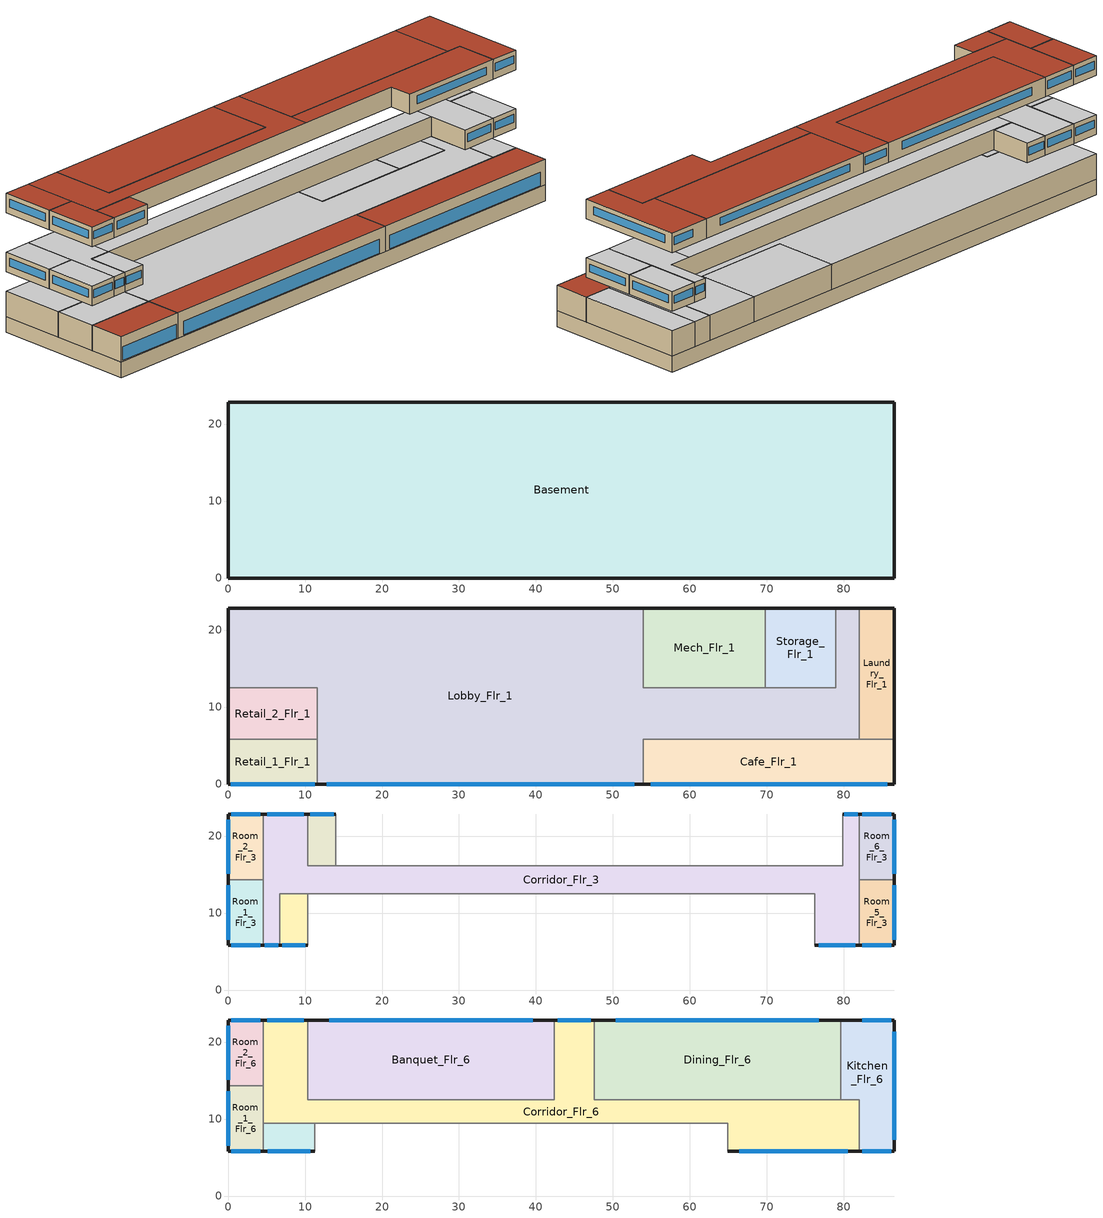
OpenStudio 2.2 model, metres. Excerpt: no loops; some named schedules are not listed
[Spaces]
Basement
 floor ground (Basement Floor construction): 86.56,22.86 86.56,0 0,0 0,22.86 z-2.44
 wall ground (Basement Wall construction): 86.56,22.86 0,22.86 0,0 86.56,0 86.56,22.86 z-2.44:0
Retail_1_Flr_1
 floor to Basement: 11.58,5.79 11.58,0 0,0 0,5.79 z0
 wall outside: 0,5.79 0,0 11.58,0 z0:3.96
 wall to Retail_2_Flr_1: 11.58,5.79 0,5.79 z0:3.96
 wall to Lobby_Flr_1: 11.58,0 11.58,5.79 z0:3.96
 window: 0.33,0 11.25,0 z0.15:2.29
 roof outside: 11.58,0 11.58,5.79 0,5.79 0,0 z3.96
Laundry_Flr_1
 floor to Basement: 86.56,22.86 86.56,5.79 81.99,5.79 81.99,22.86 z0
 wall outside: 86.56,5.79 86.56,22.86 81.99,22.86 z0:3.96
 wall to Cafe_Flr_1: 81.99,5.79 86.56,5.79 z0:3.96
 wall to Lobby_Flr_1: 81.99,22.86 81.99,5.79 z0:3.96
 ceiling adiabatic (Floor Adiabatic construction): 86.56,5.79 86.56,22.86 81.99,22.86 81.99,5.79 z3.96
Lobby_Flr_1
 floor to Basement: 53.95,22.86 53.95,0 11.58,0 11.58,12.5 0,12.5 0,22.86 z0; 81.99,22.86 81.99,5.79 53.95,5.79 53.95,12.5 78.94,12.5 78.94,22.86 z0
 wall outside: 81.99,22.86 78.94,22.86 / 53.95,22.86 0,22.86 0,12.5 / 11.58,0 53.95,0 z0:3.96
 wall to Mech_Flr_1: 69.8,12.5 53.95,12.5 53.95,22.86 z0:3.96
 wall to Retail_2_Flr_1: 0,12.5 11.58,12.5 11.58,5.79 z0:3.96
 wall to Cafe_Flr_1: 53.95,0 53.95,5.79 81.99,5.79 z0:3.96
 wall to Storage_Flr_1: 78.94,22.86 78.94,12.5 69.8,12.5 z0:3.96
 window: 12.79,0 52.74,0 z0.15:2.29
 ceiling adiabatic (Floor Adiabatic construction): 81.99,5.79 81.99,22.86 78.94,22.86 78.94,12.5 53.95,12.5 53.95,22.86 0,22.86 0,12.5 11.58,12.5 11.58,5.79 z3.96
 roof outside: 53.95,0 53.95,5.79 11.58,5.79 11.58,0 z3.96
Cafe_Flr_1
 floor to Basement: 86.56,5.79 86.56,0 53.95,0 53.95,5.79 z0
 wall outside: 53.95,0 86.56,0 86.56,5.79 z0:3.96
 window: 54.88,0 85.63,0 z0.15:2.29
 roof outside: 86.56,0 86.56,5.79 53.95,5.79 53.95,0 z3.96
Mech_Flr_1
 floor to Basement: 69.8,22.86 69.8,12.5 53.95,12.5 53.95,22.86 z0
 wall outside: 69.8,22.86 53.95,22.86 z0:3.96
 wall to Storage_Flr_1: 69.8,12.5 69.8,22.86 z0:3.96
 ceiling adiabatic (Floor Adiabatic construction): 69.8,12.5 69.8,22.86 53.95,22.86 53.95,12.5 z3.96
Storage_Flr_1
 floor to Basement: 78.94,22.86 78.94,12.5 69.8,12.5 69.8,22.86 z0
 wall outside: 78.94,22.86 69.8,22.86 z0:3.96
 ceiling adiabatic (Floor Adiabatic construction): 78.94,12.5 78.94,22.86 69.8,22.86 69.8,12.5 z3.96
Retail_2_Flr_1
 floor to Basement: 11.58,12.5 11.58,5.79 0,5.79 0,12.5 z0
 wall outside: 0,12.5 0,5.79 z0:3.96
 ceiling adiabatic (Floor Adiabatic construction): 11.58,5.79 11.58,12.5 0,12.5 0,5.79 z3.96
Corridor_Flr_3
 floor adiabatic (Floor Adiabatic construction): 81.99,22.86 81.99,5.79 76.2,5.79 76.2,16.15 79.86,16.15 79.86,22.86 z7.01; 76.2,16.15 76.2,12.5 10.36,12.5 10.36,16.15 z7.01; 10.36,22.86 10.36,12.5 6.71,12.5 6.71,5.79 4.57,5.79 4.57,22.86 z7.01
 wall outside: 10.36,22.86 4.57,22.86 / 76.2,5.79 81.99,5.79 / 81.99,22.86 79.86,22.86 / 4.57,5.79 6.71,5.79 z7.01:10.06
 wall to Room_1_Flr_3: 4.57,14.33 4.57,5.79 z7.01:10.06
 wall adiabatic (Wall Adiabatic construction): 6.71,5.79 6.71,12.5 76.2,12.5 76.2,5.79 / 79.86,22.86 79.86,16.15 10.36,16.15 10.36,22.86 z7.01:10.06
 wall to Room_6_Flr_3: 81.99,14.33 81.99,22.86 z7.01:10.06
 wall to Room_5_Flr_3: 81.99,5.79 81.99,14.33 z7.01:10.06
 wall to Room_2_Flr_3: 4.57,22.86 4.57,14.33 z7.01:10.06
 window: 81.81,22.86 80.04,22.86 / 76.71,5.79 81.48,5.79 / 9.86,22.86 5.08,22.86 / 4.76,5.79 6.52,5.79 z8.11:9.33
 ceiling adiabatic (Floor Adiabatic construction): 76.2,12.5 76.2,16.15 10.36,16.15 10.36,12.5 z10.06; 81.99,5.79 81.99,22.86 79.86,22.86 79.86,16.15 76.2,16.15 76.2,5.79 z10.06; 6.71,5.79 6.71,12.5 10.36,12.5 10.36,22.86 4.57,22.86 4.57,5.79 z10.06
Room_3_Mult19_Flr_3
 floor adiabatic (Floor Adiabatic construction): 10.36,12.5 10.36,5.79 6.71,5.79 6.71,12.5 z7.01
 wall outside: 6.71,5.79 10.36,5.79 z7.01:10.06
 wall adiabatic (Wall Adiabatic construction): 10.36,5.79 10.36,12.5 6.71,12.5 6.71,5.79 z7.01:10.06
 window: 7.03,5.79 10.04,5.79 z8.11:9.33
 ceiling adiabatic (Floor Adiabatic construction): 10.36,5.79 10.36,12.5 6.71,12.5 6.71,5.79 z10.06
Room_1_Flr_3
 floor adiabatic (Floor Adiabatic construction): 4.57,14.33 4.57,5.79 0,5.79 0,14.33 z7.01
 wall outside: 0,14.33 0,5.79 4.57,5.79 z7.01:10.06
 wall to Room_2_Flr_3: 4.57,14.33 0,14.33 z7.01:10.06
 window: 0.4,5.79 4.17,5.79 / 0,13.58 0,6.54 z8.11:9.33
 ceiling adiabatic (Floor Adiabatic construction): 4.57,5.79 4.57,14.33 0,14.33 0,5.79 z10.06
Room_4_Mult19_Flr_3
 floor adiabatic (Floor Adiabatic construction): 14.02,22.86 14.02,16.15 10.36,16.15 10.36,22.86 z7.01
 wall outside: 14.02,22.86 10.36,22.86 z7.01:10.06
 wall adiabatic (Wall Adiabatic construction): 10.36,22.86 10.36,16.15 14.02,16.15 14.02,22.86 z7.01:10.06
 window: 13.7,22.86 10.68,22.86 z8.11:9.33
 ceiling adiabatic (Floor Adiabatic construction): 14.02,16.15 14.02,22.86 10.36,22.86 10.36,16.15 z10.06
Room_5_Flr_3
 floor adiabatic (Floor Adiabatic construction): 86.56,14.33 86.56,5.79 81.99,5.79 81.99,14.33 z7.01
 wall outside: 81.99,5.79 86.56,5.79 86.56,14.33 z7.01:10.06
 wall to Room_6_Flr_3: 86.56,14.33 81.99,14.33 z7.01:10.06
 window: 82.39,5.79 86.16,5.79 / 86.56,6.54 86.56,13.58 z8.11:9.33
 ceiling adiabatic (Floor Adiabatic construction): 86.56,5.79 86.56,14.33 81.99,14.33 81.99,5.79 z10.06
Room_6_Flr_3
 floor adiabatic (Floor Adiabatic construction): 86.56,22.86 86.56,14.33 81.99,14.33 81.99,22.86 z7.01
 wall outside: 86.56,14.33 86.56,22.86 81.99,22.86 z7.01:10.06
 window: 86.56,15.07 86.56,22.11 / 86.16,22.86 82.39,22.86 z8.11:9.33
 ceiling adiabatic (Floor Adiabatic construction): 86.56,14.33 86.56,22.86 81.99,22.86 81.99,14.33 z10.06
Room_2_Flr_3
 floor adiabatic (Floor Adiabatic construction): 4.57,22.86 4.57,14.33 0,14.33 0,22.86 z7.01
 wall outside: 4.57,22.86 0,22.86 0,14.33 z7.01:10.06
 window: 4.17,22.86 0.4,22.86 / 0,22.11 0,15.07 z8.11:9.33
 ceiling adiabatic (Floor Adiabatic construction): 4.57,14.33 4.57,22.86 0,22.86 0,14.33 z10.06
Dining_Flr_6
 floor adiabatic (Floor Adiabatic construction): 79.55,22.86 79.55,12.5 47.55,12.5 47.55,22.86 z16.15
 wall outside: 79.55,22.86 47.55,22.86 z16.15:19.2
 wall to Kitchen_Flr_6: 79.55,12.5 79.55,22.86 z16.15:19.2
 wall to Corridor_Flr_6: 47.55,22.86 47.55,12.5 z16.15:19.2
 wall adiabatic (Wall Adiabatic construction): 47.55,12.5 79.55,12.5 z16.15:19.2
 window: 76.75,22.86 50.35,22.86 z17.26:18.48
 roof outside: 79.55,12.5 79.55,22.86 47.55,22.86 47.55,12.5 z19.2
Kitchen_Flr_6
 floor adiabatic (Floor Adiabatic construction): 86.56,22.86 86.56,5.79 81.99,5.79 81.99,12.5 79.55,12.5 79.55,22.86 z16.15
 wall outside: 81.99,5.79 86.56,5.79 86.56,22.86 79.55,22.86 z16.15:19.2
 wall to Corridor_Flr_6: 81.99,12.5 81.99,5.79 z16.15:19.2
 wall adiabatic (Wall Adiabatic construction): 79.55,12.5 81.99,12.5 z16.15:19.2
 window: 86.16,22.86 82.39,22.86 / 82.39,5.79 86.16,5.79 / 86.56,7.29 86.56,21.37 z17.26:18.48
 roof outside: 86.56,5.79 86.56,22.86 79.55,22.86 79.55,12.5 81.99,12.5 81.99,5.79 z19.2
Room_2_Flr_6
 floor adiabatic (Floor Adiabatic construction): 4.57,22.86 4.57,14.33 0,14.33 0,22.86 z16.15
 wall outside: 4.57,22.86 0,22.86 0,14.33 z16.15:19.2
 wall to Room_1_Flr_6: 0,14.33 4.57,14.33 z16.15:19.2
 wall adiabatic (Wall Adiabatic construction): 4.57,14.33 4.57,22.86 z16.15:19.2
 window: 0,22.11 0,15.07 / 4.17,22.86 0.4,22.86 z17.26:18.48
 roof outside: 4.57,14.33 4.57,22.86 0,22.86 0,14.33 z19.2
Banquet_Flr_6
 floor adiabatic (Floor Adiabatic construction): 42.37,22.86 42.37,12.5 10.36,12.5 10.36,22.86 z16.15
 wall outside: 42.37,22.86 10.36,22.86 z16.15:19.2
 wall to Corridor_Flr_6: 10.36,22.86 10.36,12.5 42.37,12.5 42.37,22.86 z16.15:19.2
 window: 39.57,22.86 13.16,22.86 z17.26:18.48
 roof outside: 42.37,12.5 42.37,22.86 10.36,22.86 10.36,12.5 z19.2
Corridor_Flr_6
 floor adiabatic (Floor Adiabatic construction): 47.55,22.86 47.55,12.5 81.99,12.5 81.99,5.79 64.92,5.79 64.92,9.45 4.57,9.45 4.57,22.86 10.36,22.86 10.36,12.5 42.37,12.5 42.37,22.86 z16.15
 wall outside: 64.92,5.79 81.99,5.79 / 10.36,22.86 4.57,22.86 / 47.55,22.86 42.37,22.86 z16.15:19.2
 wall adiabatic (Wall Adiabatic construction): 4.57,22.86 4.57,9.45 64.92,9.45 64.92,5.79 / 81.99,12.5 47.55,12.5 z16.15:19.2
 window: 9.86,22.86 5.08,22.86 / 66.42,5.79 80.5,5.79 / 47.09,22.86 42.82,22.86 z17.26:18.48
 roof outside: 81.99,5.79 81.99,12.5 47.55,12.5 47.55,9.45 64.92,9.45 64.92,5.79 z19.2; 47.55,9.45 47.55,22.86 42.37,22.86 42.37,12.5 10.36,12.5 10.36,22.86 4.57,22.86 4.57,9.45 z19.2
Room_3_Mult9_Flr_6
 floor adiabatic (Floor Adiabatic construction): 11.28,9.45 11.28,5.79 4.57,5.79 4.57,9.45 z16.15
 wall outside: 4.57,5.79 11.28,5.79 z16.15:19.2
 wall adiabatic (Wall Adiabatic construction): 11.28,5.79 11.28,9.45 4.57,9.45 4.57,5.79 z16.15:19.2
 window: 5.16,5.79 10.69,5.79 z17.26:18.48
 roof outside: 11.28,5.79 11.28,9.45 4.57,9.45 4.57,5.79 z19.2
Room_1_Flr_6
 floor adiabatic (Floor Adiabatic construction): 4.57,14.33 4.57,5.79 0,5.79 0,14.33 z16.15
 wall outside: 0,14.33 0,5.79 4.57,5.79 z16.15:19.2
 wall adiabatic (Wall Adiabatic construction): 4.57,5.79 4.57,14.33 z16.15:19.2
 window: 0,13.58 0,6.54 / 0.4,5.79 4.17,5.79 z17.26:18.48
 roof outside: 4.57,5.79 4.57,14.33 0,14.33 0,5.79 z19.2
[Site]
Chicago Ohare Intl Ap_IL_USA: Latitude {deg}=41.98; Longitude {deg}=-87.92; Time Zone {hr}=-6; Elevation {m}=201; Terrain=City
[Building]
90.1-2004-LargeHotel-ASHRAE 169-2006-5A created: 2017-06-02 08:39:25 -0600: North Axis {deg}=0; Default Construction Set=90.1-2004 - LrgHotel - ASHRAE 169-2006-5A; Standards Building Type=LargeHotel
[Site:GroundTemperature:BuildingSurface]
20.54, 20.52, 20.55, 20.63, 20.72, 23.01, 23.37, 23.43, 23.44, 21.14, 20.8, 20.64
[Site:WaterMainsTemperature]
Calculation Method=Correlation; Annual Average Outdoor Air Temperature {C}=9.925; Maximum Difference In Monthly Average Outdoor Air Temperatures {deltaC}=28.7
[SizingPeriod:DesignDay] Barometric Pressure {Pa}=98934; Sky Clearness=0; Rain Indicator=0; Snow Indicator=0; Day of Month=21; Daylight Saving Time Indicator=0; Humidity Indicating Type=Wetbulb; Dry-Bulb Temperature Range Modifier Type=DefaultMultipliers
Name | Maximum Dry-Bulb Temperature {C} | Daily Dry-Bulb Temperature Range {deltaC} | Humidity Indicating Conditions at Maximum Dry-Bulb | Wind Speed {m/s} | Wind Direction {deg} | Month | Day Type | Solar Model Indicator | ASHRAE Taub | ASHRAE Taud
Chicago Ohare Intl Ap Ann Clg .4% Condns DB=>MWB | 33.3 | 10.5 | 23.7 | 5.2 | 230 | 7 | SummerDesignDay | ASHRAETau | 0.455 | 2.05
Chicago Ohare Intl Ap Ann Htg 99.6% Condns DB | -20 | 0 | -20 | 4.9 | 270 | 1 | WinterDesignDay | ASHRAEClearSky
[ClimateZones]
Climate Zone Value 1=5A; Climate Zone Institution Name 2=CEC; Climate Zone Document Name 2=California Climate Zone Descriptions; Climate Zone Document Year 2=1995
[Material:NoMass] Thermal Absorptance=0.9; Solar Absorptance=0.7
Name | Roughness | Thermal Resistance {m2-K/W} | Visible Absorptance
CP02 CARPET PAD | VeryRough | 0.21648 | 0.8
Nonres_Floor_Insulation | MediumSmooth | 2.88292 | 0.7
Typical Insulation R-8.93 | Smooth | 1.57183 | 0.7
Typical Carpet Pad | Smooth | 0.21648 | 0.8
Typical Insulation R-5.74 | Smooth | 1.01115 | 0.7
Typical Insulation R-14.76; Typical Insulation R-14.76 1 | Smooth | 2.59864 | 0.7
Typical Insulation R-0.58; Typical Insulation R-0.58 1 | Smooth | 0.101875 | 0.7
Typical Insulation R-10.94 | Smooth | 1.92744 | 0.7
Typical Insulation R-8.72 | Smooth | 1.53614 | 0.7
[Material]
Name | Roughness | Thickness {m} | Conductivity {W/m-K} | Density {kg/m3} | Specific Heat {J/kg-K} | Thermal Absorptance | Solar Absorptance | Visible Absorptance
100mm Normalweight concrete floor | MediumSmooth | 0.1016 | 2.31 | 2322 | 832
G01 13mm gypsum board | Smooth | 0.0127 | 0.16 | 800 | 1090 | 0.9 | 0.7 | 0.5
M10 200mm concrete block basement wall | MediumRough | 0.2032 | 1.326 | 1842 | 912
4 in. Normalweight Concrete Floor | MediumRough | 0.1016 | 2.31 | 2322 | 832 | 0.9 | 0.7 | 0.7
1IN Stucco | Smooth | 0.0253 | 0.6918 | 1858 | 837 | 0.9 | 0.7 | 0.92
8IN CONCRETE HW RefBldg | Rough | 0.2032 | 1.311 | 2240 | 836.8 | 0.9 | 0.7 | 0.7
1/2IN Gypsum | Smooth | 0.0127 | 0.16 | 784.9 | 830 | 0.9 | 0.4 | 0.4
Roof Membrane | VeryRough | 0.0095 | 0.16 | 1121.29 | 1460 | 0.9 | 0.77 | 0.7
Metal Roof Surface; F08 Metal surface | Smooth | 0.0008 | 45.28 | 7824 | 500 | 0.9 | 0.7 | 0.7
6 in. Normalweight Concrete Floor | MediumRough | 0.1524 | 2.31 | 2322 | 832 | 0.9 | 0.7 | 0.7
8 in. Concrete Block Basement Wall | MediumRough | 0.2032 | 1.326 | 1842 | 912 | 0.9 | 0.7 | 0.7
G05 25mm wood | MediumSmooth | 0.0254 | 0.15 | 608 | 1630 | 0.9 | 0.5 | 0.5
Std Wood 6inch | MediumSmooth | 0.15 | 0.12 | 540 | 1210 | 0.9 | 0.7 | 0.7
[Construction]
Floor Adiabatic construction; LargeHotel Interior Ceiling: CP02 CARPET PAD, 100mm Normalweight concrete floor, Nonres_Floor_Insulation
Wall Adiabatic construction; LargeHotel Interior Wall: G01 13mm gypsum board, G01 13mm gypsum board
Basement Wall construction: M10 200mm concrete block basement wall
Basement Floor construction: M10 200mm concrete block basement wall, CP02 CARPET PAD
Typical Insulated Exterior Mass Floor R-11.49: Typical Insulation R-8.93, 4 in. Normalweight Concrete Floor, Typical Carpet Pad
Typical Insulated Exterior Mass Wall R-8.13: 1IN Stucco, 8IN CONCRETE HW RefBldg, Typical Insulation R-5.74, 1/2IN Gypsum
Typical IEAD Roof R-15.87: Roof Membrane, Typical Insulation R-14.76, Metal Roof Surface
LargeHotel Interior Floor: Nonres_Floor_Insulation, 100mm Normalweight concrete floor, CP02 CARPET PAD
Typical Insulated Carpeted 6in Slab Floor: 6 in. Normalweight Concrete Floor, Typical Carpet Pad
Typical Insulated Basement Mass Wall: 8 in. Concrete Block Basement Wall
U 0.57 SHGC 0.49 Dbl Blue 6mm/6mm Air: BLUE 6MM, AIR 6MM, CLEAR 6MM
Typical Insulated Metal Door R-1.43: F08 Metal surface, Typical Insulation R-0.58
Typical Overhead Door: Typical Insulation R-10.94
U 1.17 SHGC 0.49 Simple Glazing Skylight: U 1.17 SHGC 0.49 Simple Glazing
Typical Interior Window: Clear 3mm
Typical Interior Door; Typical Interior Partition: G05 25mm wood
Typical Insulated Exterior Mass Floor R-13.51: Typical Insulation R-10.94, 4 in. Normalweight Concrete Floor, Typical Carpet Pad
Typical Insulated Exterior Mass Wall R-11.11: 1IN Stucco, 8IN CONCRETE HW RefBldg, Typical Insulation R-8.72, 1/2IN Gypsum
Typical IEAD Roof R-15.87 1: Roof Membrane, Typical Insulation R-14.76 1, Metal Roof Surface
Typical Insulated Metal Door R-1.43 1: F08 Metal surface, Typical Insulation R-0.58 1
InteriorFurnishings: Std Wood 6inch
[DefaultConstructionSet] Interior Partition Construction=Typical Interior Partition
Name | Default Exterior Surface Constructions | Default Interior Surface Constructions | Default Ground Contact Surface Constructions | Default Exterior SubSurface Constructions | Default Interior SubSurface Constructions
90.1-2004 - LrgHotel - ASHRAE 169-2006-5A | Default Surface Constructions 1 | Default Surface Constructions 2 | Default Surface Constructions 3 | Default Sub Surface Constructions 1 | Default Sub Surface Constructions 2
90.1-2004 - LrgHotel - GuestRoom - ASHRAE 169-2006-5A | Default Surface Constructions 4 | Default Surface Constructions 5 | Default Surface Constructions 6 | Default Sub Surface Constructions 3 | Default Sub Surface Constructions 4
[DefaultSurfaceConstructions]
Name | Floor Construction | Wall Construction | Roof Ceiling Construction
Default Surface Constructions 1 | Typical Insulated Exterior Mass Floor R-11.49 | Typical Insulated Exterior Mass Wall R-8.13 | Typical IEAD Roof R-15.87
Default Surface Constructions 2; Default Surface Constructions 5 | LargeHotel Interior Floor | LargeHotel Interior Wall | LargeHotel Interior Ceiling
Default Surface Constructions 3; Default Surface Constructions 6 | Typical Insulated Carpeted 6in Slab Floor | Typical Insulated Basement Mass Wall
Default Surface Constructions 4 | Typical Insulated Exterior Mass Floor R-13.51 | Typical Insulated Exterior Mass Wall R-11.11 | Typical IEAD Roof R-15.87 1
[DefaultSubSurfaceConstructions]
Name | Fixed Window Construction | Operable Window Construction | Door Construction | Overhead Door Construction | Skylight Construction | Tubular Daylight Dome Construction | Tubular Daylight Diffuser Construction
Default Sub Surface Constructions 1 | U 0.57 SHGC 0.49 Dbl Blue 6mm/6mm Air | U 0.57 SHGC 0.49 Dbl Blue 6mm/6mm Air | Typical Insulated Metal Door R-1.43 | Typical Overhead Door | U 1.17 SHGC 0.49 Simple Glazing Skylight | Typical Interior Window | Typical Interior Window
Default Sub Surface Constructions 2; Default Sub Surface Constructions 4 | Typical Interior Window | Typical Interior Window | Typical Interior Door
Default Sub Surface Constructions 3 | U 0.57 SHGC 0.49 Dbl Blue 6mm/6mm Air | U 0.57 SHGC 0.49 Dbl Blue 6mm/6mm Air | Typical Insulated Metal Door R-1.43 1 | Typical Overhead Door | U 1.17 SHGC 0.49 Simple Glazing Skylight | Typical Interior Window | Typical Interior Window
[WindowMaterial:Glazing] Optical Data Type=SpectralAverage; Infrared Transmittance at Normal Incidence=0; Front Side Infrared Hemispherical Emissivity=0.84; Back Side Infrared Hemispherical Emissivity=0.84; Conductivity {W/m-K}=0.9; Dirt Correction Factor for Solar and Visible Transmittance=1; Solar Diffusing=No
Name | Thickness {m} | Solar Transmittance at Normal Incidence | Front Side Solar Reflectance at Normal Incidence | Back Side Solar Reflectance at Normal Incidence | Visible Transmittance at Normal Incidence | Front Side Visible Reflectance at Normal Incidence | Back Side Visible Reflectance at Normal Incidence
BLUE 6MM | 0.006 | 0.48 | 0.05 | 0.05 | 0.57 | 0.06 | 0.06
CLEAR 6MM | 0.006 | 0.775 | 0.071 | 0.071 | 0.881 | 0.08 | 0.08
Clear 3mm | 0.003 | 0.837 | 0.075 | 0.075 | 0.898 | 0.081 | 0.081
[WindowMaterial:Gas]
AIR 6MM: Gas Type=Air; Thickness {m}=0.0063
[WindowMaterial:SimpleGlazingSystem]
U 1.17 SHGC 0.49 Simple Glazing: U-Factor {W/m2-K}=6.64357; Solar Heat Gain Coefficient=0.49; Visible Transmittance=0.38
[Space] Part of Total Floor Area=Yes
Name | Space Type | Building Story | Thermal Zone
Room_2_Flr_3 | LargeHotel GuestRoom | Building Story 3 | Room_2_Flr_3 ZN
Corridor_Flr_3 | LargeHotel Corridor2 | Building Story 3 | Corridor_Flr_3 ZN
Dining_Flr_6 | LargeHotel Banquet | Building Story 4 | Dining_Flr_6 ZN
Kitchen_Flr_6 | LargeHotel Kitchen | Building Story 4 | Kitchen_Flr_6 ZN
Retail_1_Flr_1 | LargeHotel Retail | Building Story 2 | Retail_1_Flr_1 ZN
Room_3_Mult19_Flr_3 | LargeHotel GuestRoom2 | Building Story 3 | Room_3_Mult19_Flr_3 ZN
Room_6_Flr_3 | LargeHotel GuestRoom | Building Story 3 | Room_6_Flr_3 ZN
Room_5_Flr_3 | LargeHotel GuestRoom | Building Story 3 | Room_5_Flr_3 ZN
Laundry_Flr_1 | LargeHotel Laundry | Building Story 2 | Laundry_Flr_1 ZN
Room_1_Flr_3 | LargeHotel GuestRoom | Building Story 3 | Room_1_Flr_3 ZN
Retail_2_Flr_1 | LargeHotel Retail2 | Building Story 2 | Retail_2_Flr_1 ZN
Lobby_Flr_1 | LargeHotel Lobby | Building Story 2 | Lobby_Flr_1 ZN
Banquet_Flr_6 | LargeHotel Banquet | Building Story 4 | Banquet_Flr_6 ZN
Basement | LargeHotel Basement | Building Story 1 | Basement ZN
Room_2_Flr_6 | LargeHotel GuestRoom3 | Building Story 4 | Room_2_Flr_6 ZN
Corridor_Flr_6 | LargeHotel Corridor | Building Story 4 | Corridor_Flr_6 ZN
Room_4_Mult19_Flr_3 | LargeHotel GuestRoom2 | Building Story 3 | Room_4_Mult19_Flr_3 ZN
Cafe_Flr_1 | LargeHotel Cafe | Building Story 2 | Cafe_Flr_1 ZN
Room_1_Flr_6 | LargeHotel GuestRoom3 | Building Story 4 | Room_1_Flr_6 ZN
Mech_Flr_1 | LargeHotel Mechanical | Building Story 2 | Mech_Flr_1 ZN
Storage_Flr_1 | LargeHotel Storage | Building Story 2 | Storage_Flr_1 ZN
Room_3_Mult9_Flr_6 | LargeHotel GuestRoom4 | Building Story 4 | Room_3_Mult9_Flr_6 ZN
[SpaceType] Standards Building Type=LargeHotel
Name | Default Schedule Set | Design Specification Outdoor Air Object | Standards Space Type | Default Construction Set
LargeHotel Banquet | LargeHotel Banquet Schedule Set | LargeHotel Banquet Ventilation | Banquet
LargeHotel Basement | LargeHotel Basement Schedule Set | LargeHotel Basement Ventilation | Basement
LargeHotel Cafe | LargeHotel Cafe Schedule Set | LargeHotel Cafe Ventilation | Cafe
LargeHotel Corridor | LargeHotel Corridor Schedule Set | LargeHotel Corridor Ventilation | Corridor
LargeHotel Corridor2 | LargeHotel Corridor2 Schedule Set | LargeHotel Corridor2 Ventilation | Corridor2
LargeHotel GuestRoom | LargeHotel GuestRoom Schedule Set | LargeHotel GuestRoom Ventilation | GuestRoom | 90.1-2004 - LrgHotel - GuestRoom - ASHRAE 169-2006-5A
LargeHotel GuestRoom2 | LargeHotel GuestRoom2 Schedule Set | LargeHotel GuestRoom2 Ventilation | GuestRoom2
LargeHotel GuestRoom3 | LargeHotel GuestRoom3 Schedule Set | LargeHotel GuestRoom3 Ventilation | GuestRoom3
LargeHotel GuestRoom4 | LargeHotel GuestRoom4 Schedule Set | LargeHotel GuestRoom4 Ventilation | GuestRoom4
LargeHotel Kitchen | LargeHotel Kitchen Schedule Set | LargeHotel Kitchen Ventilation | Kitchen
LargeHotel Laundry | LargeHotel Laundry Schedule Set | LargeHotel Laundry Ventilation | Laundry
LargeHotel Lobby | LargeHotel Lobby Schedule Set | LargeHotel Lobby Ventilation | Lobby
LargeHotel Mechanical | LargeHotel Mechanical Schedule Set | LargeHotel Mechanical Ventilation | Mechanical
LargeHotel Retail | LargeHotel Retail Schedule Set | LargeHotel Retail Ventilation | Retail
LargeHotel Retail2 | LargeHotel Retail2 Schedule Set | LargeHotel Retail2 Ventilation | Retail2
LargeHotel Storage | LargeHotel Storage Schedule Set | LargeHotel Storage Ventilation | Storage
[People:Definition] Number of People Calculation Method=People/Area; Fraction Radiant=0.3
Name | People per Space Floor Area {person/m2}
LargeHotel Banquet People Definition; LargeHotel Cafe People Definition | 0.721182
LargeHotel Basement People Definition; LargeHotel Kitchen People Definition | 0.0538196
LargeHotel Corridor People Definition | 0.0107639
LargeHotel GuestRoom People Definition; LargeHotel GuestRoom3 People Definition | 0.0384272
LargeHotel GuestRoom2 People Definition; LargeHotel GuestRoom4 People Definition | 0.061139
LargeHotel Laundry People Definition | 0.0430556
LargeHotel Lobby People Definition | 0.322917
LargeHotel Retail People Definition; LargeHotel Retail2 People Definition | 0.161459
LargeHotel Storage People Definition | 0.0215278
[People] Work Efficiency Schedule=Work Efficiency Schedule; Clothing Insulation Schedule=Clothing Schedule; Air Velocity Schedule=Air Velocity Schedule
Name | People Definition | Space or SpaceType
LargeHotel Banquet People | LargeHotel Banquet People Definition | LargeHotel Banquet
LargeHotel Basement People | LargeHotel Basement People Definition | LargeHotel Basement
LargeHotel Cafe People | LargeHotel Cafe People Definition | LargeHotel Cafe
LargeHotel Corridor People | LargeHotel Corridor People Definition | LargeHotel Corridor
LargeHotel GuestRoom People | LargeHotel GuestRoom People Definition | LargeHotel GuestRoom
LargeHotel GuestRoom2 People | LargeHotel GuestRoom2 People Definition | LargeHotel GuestRoom2
LargeHotel GuestRoom3 People | LargeHotel GuestRoom3 People Definition | LargeHotel GuestRoom3
LargeHotel GuestRoom4 People | LargeHotel GuestRoom4 People Definition | LargeHotel GuestRoom4
LargeHotel Kitchen People | LargeHotel Kitchen People Definition | LargeHotel Kitchen
LargeHotel Laundry People | LargeHotel Laundry People Definition | LargeHotel Laundry
LargeHotel Lobby People | LargeHotel Lobby People Definition | LargeHotel Lobby
LargeHotel Retail People | LargeHotel Retail People Definition | LargeHotel Retail
LargeHotel Retail2 People | LargeHotel Retail2 People Definition | LargeHotel Retail2
LargeHotel Storage People | LargeHotel Storage People Definition | LargeHotel Storage
[Lights:Definition] Design Level Calculation Method=Watts/Area; Fraction Radiant=0.7; Fraction Visible=0.2
Name | Watts per Space Floor Area {W/m2}
LargeHotel Banquet Lights Definition; LargeHotel Cafe Lights Definition | 13.9931
LargeHotel Basement Lights Definition | 9.68752
LargeHotel Corridor Lights Definition | 5.38196
LargeHotel Corridor2 Lights Definition | 7.10418
LargeHotel GuestRoom Lights Definition; LargeHotel Lobby Lights Definition | 11.8403
LargeHotel GuestRoom2 Lights Definition; LargeHotel GuestRoom3 Lights Definition; LargeHotel GuestRoom4 Lights Definition | 11.9479
LargeHotel Kitchen Lights Definition | 12.9167
LargeHotel Laundry Lights Definition | 6.45835
LargeHotel Mechanical Lights Definition | 16.1459
LargeHotel Retail Lights Definition | 18.2986
LargeHotel Retail2 Lights Definition | 15.0695
LargeHotel Storage Lights Definition | 8.61113
[Lights]
Name | Lights Definition | Space or SpaceType
LargeHotel Banquet Lights | LargeHotel Banquet Lights Definition | LargeHotel Banquet
LargeHotel Basement Lights | LargeHotel Basement Lights Definition | LargeHotel Basement
LargeHotel Cafe Lights | LargeHotel Cafe Lights Definition | LargeHotel Cafe
LargeHotel Corridor Lights | LargeHotel Corridor Lights Definition | LargeHotel Corridor
LargeHotel Corridor2 Lights | LargeHotel Corridor2 Lights Definition | LargeHotel Corridor2
LargeHotel GuestRoom Lights | LargeHotel GuestRoom Lights Definition | LargeHotel GuestRoom
LargeHotel GuestRoom2 Lights | LargeHotel GuestRoom2 Lights Definition | LargeHotel GuestRoom2
LargeHotel GuestRoom3 Lights | LargeHotel GuestRoom3 Lights Definition | LargeHotel GuestRoom3
LargeHotel GuestRoom4 Lights | LargeHotel GuestRoom4 Lights Definition | LargeHotel GuestRoom4
LargeHotel Kitchen Lights | LargeHotel Kitchen Lights Definition | LargeHotel Kitchen
LargeHotel Laundry Lights | LargeHotel Laundry Lights Definition | LargeHotel Laundry
LargeHotel Lobby Lights | LargeHotel Lobby Lights Definition | LargeHotel Lobby
LargeHotel Mechanical Lights | LargeHotel Mechanical Lights Definition | LargeHotel Mechanical
LargeHotel Retail Lights | LargeHotel Retail Lights Definition | LargeHotel Retail
LargeHotel Retail2 Lights | LargeHotel Retail2 Lights Definition | LargeHotel Retail2
LargeHotel Storage Lights | LargeHotel Storage Lights Definition | LargeHotel Storage
[ElectricEquipment:Definition] Design Level Calculation Method=Watts/Area; Fraction Radiant=0.5
LargeHotel Banquet Elec Equip Definition: Watts per Space Floor Area {W/m2}=67.8234
LargeHotel Basement Elec Equip Definition; LargeHotel Cafe Elec Equip Definition; LargeHotel Mechanical Elec Equip Definition: Watts per Space Floor Area {W/m2}=5.38196
LargeHotel GuestRoom Elec Equip Definition; LargeHotel GuestRoom3 Elec Equip Definition: Watts per Space Floor Area {W/m2}=6.74897
LargeHotel GuestRoom2 Elec Equip Definition; LargeHotel GuestRoom4 Elec Equip Definition: Watts per Space Floor Area {W/m2}=10.5163
LargeHotel Kitchen Elec Equip Definition: Watts per Space Floor Area {W/m2}=508.057; Fraction Latent=0.2; Fraction Lost=0.1
LargeHotel Laundry Elec Equip Definition: Watts per Space Floor Area {W/m2}=61.6772
LargeHotel Lobby Elec Equip Definition: Watts per Space Floor Area {W/m2}=8.07293
LargeHotel Retail Elec Equip Definition; LargeHotel Retail2 Elec Equip Definition: Watts per Space Floor Area {W/m2}=10.7639
LargeHotel Storage Elec Equip Definition: Watts per Space Floor Area {W/m2}=2.69098
[ElectricEquipment]
Name | Electric Equipment Definition | Space or SpaceType
LargeHotel Banquet Elec Equip | LargeHotel Banquet Elec Equip Definition | LargeHotel Banquet
LargeHotel Basement Elec Equip | LargeHotel Basement Elec Equip Definition | LargeHotel Basement
LargeHotel Cafe Elec Equip | LargeHotel Cafe Elec Equip Definition | LargeHotel Cafe
LargeHotel GuestRoom Elec Equip | LargeHotel GuestRoom Elec Equip Definition | LargeHotel GuestRoom
LargeHotel GuestRoom2 Elec Equip | LargeHotel GuestRoom2 Elec Equip Definition | LargeHotel GuestRoom2
LargeHotel GuestRoom3 Elec Equip | LargeHotel GuestRoom3 Elec Equip Definition | LargeHotel GuestRoom3
LargeHotel GuestRoom4 Elec Equip | LargeHotel GuestRoom4 Elec Equip Definition | LargeHotel GuestRoom4
LargeHotel Kitchen Elec Equip | LargeHotel Kitchen Elec Equip Definition | LargeHotel Kitchen
LargeHotel Laundry Elec Equip | LargeHotel Laundry Elec Equip Definition | LargeHotel Laundry
LargeHotel Lobby Elec Equip | LargeHotel Lobby Elec Equip Definition | LargeHotel Lobby
LargeHotel Mechanical Elec Equip | LargeHotel Mechanical Elec Equip Definition | LargeHotel Mechanical
LargeHotel Retail Elec Equip | LargeHotel Retail Elec Equip Definition | LargeHotel Retail
LargeHotel Retail2 Elec Equip | LargeHotel Retail2 Elec Equip Definition | LargeHotel Retail2
LargeHotel Storage Elec Equip | LargeHotel Storage Elec Equip Definition | LargeHotel Storage
[DesignSpecification:OutdoorAir] Outdoor Air Method=Sum
Name | Outdoor Air Flow per Person {m3/s-person} | Outdoor Air Flow per Floor Area {m3/s-m2}
LargeHotel Banquet Ventilation; LargeHotel Cafe Ventilation | 0.00943895
LargeHotel Basement Ventilation; LargeHotel GuestRoom2 Ventilation; LargeHotel GuestRoom3 Ventilation; LargeHotel GuestRoom4 Ventilation | 0.00235974 | 0.0003048
LargeHotel Corridor Ventilation; LargeHotel Mechanical Ventilation |  | 0.000254
LargeHotel Corridor2 Ventilation |  | 0.0003048
LargeHotel GuestRoom Ventilation; LargeHotel Lobby Ventilation | 0.00707921
LargeHotel Kitchen Ventilation |  | 0.0023876
LargeHotel Laundry Ventilation | 0.0117987
LargeHotel Retail Ventilation |  | 0.001524
LargeHotel Retail2 Ventilation | 0.00353961 | 0.0006096
LargeHotel Storage Ventilation |  | 0.000762
[DefaultScheduleSet] People Activity Level Schedule=HotelLarge ACTIVITY_SCH
Name | Number of People Schedule | Lighting Schedule | Electric Equipment Schedule | Infiltration Schedule | Gas Equipment Schedule
LargeHotel Banquet Schedule Set | HotelLarge MeetingRoom_Occ_Sch | HotelLarge BLDG_LIGHT_SCH | HotelLarge Kitchen_Elec_Equip_SCH | HotelLarge INFIL_SCH
LargeHotel Basement Schedule Set | HotelLarge BLDG_OCC_SCH | HotelLarge BLDG_LIGHT_OFFICE_BSMT_SCH | HotelLarge BASEMENT_EQUIP_SCH | HotelLarge INFIL_QUARTER_ON_SCH
LargeHotel Cafe Schedule Set; LargeHotel Retail Schedule Set | HotelLarge BLDG_OCC_SCH | HotelLarge BLDG_LIGHT_SCH | HotelLarge BLDG_EQUIP_SCH | HotelLarge INFIL_SCH
LargeHotel Corridor Schedule Set | HotelLarge BLDG_OCC_SCH | HotelLarge BLDG_LIGHT_CORRIDOR_SCH | HotelLarge BLDG_EQUIP_SCH | HotelLarge INFIL_SCH
LargeHotel Corridor2 Schedule Set | HotelLarge BLDG_OCC_SCH | HotelLarge BLDG_LIGHT_CORRIDOR_SCH | HotelLarge BLDG_EQUIP_SCH | HotelLarge INFIL_QUARTER_ON_SCH
LargeHotel GuestRoom Schedule Set | HotelLarge GuestRoom_Occ_Sch | HotelLarge BLDG_LIGHT_GUESTROOM_SCH | HotelLarge GuestRoom_Eqp_Sch_Base | HotelLarge INFIL_SCH
LargeHotel GuestRoom2 Schedule Set; LargeHotel GuestRoom3 Schedule Set; LargeHotel GuestRoom4 Schedule Set | HotelLarge GuestRoom_Occ_Sch | HotelLarge BLDG_LIGHT_GUESTROOM_SCH | HotelLarge GuestRoom_Eqp_Sch_Base | HotelLarge INFIL_QUARTER_ON_SCH
LargeHotel Kitchen Schedule Set | HotelLarge BLDG_OCC_SCH | HotelLarge BLDG_LIGHT_SCH | HotelLarge Kitchen_Elec_Equip_SCH | HotelLarge INFIL_SCH | HotelLarge Kitchen_Gas_Equip_SCH
LargeHotel Laundry Schedule Set | HotelLarge LaundryRoom_Occ_Sch | HotelLarge BLDG_LIGHT_SCH | HotelLarge BLDG_EQUIP_SCH | HotelLarge INFIL_SCH | HotelLarge BLDG_EQUIP_SCH
LargeHotel Lobby Schedule Set | HotelLarge Lobby_Occ_Sch | HotelLarge BLDG_LIGHT_SCH | HotelLarge BLDG_EQUIP_SCH | HotelLarge INFIL_SCH
LargeHotel Mechanical Schedule Set | HotelLarge BLDG_OCC_SCH | HotelLarge BLDG_LIGHT_SCH | HotelLarge BASEMENT_EQUIP_SCH | HotelLarge INFIL_SCH
LargeHotel Retail2 Schedule Set | HotelLarge BLDG_OCC_SCH | HotelLarge BLDG_LIGHT_SCH | HotelLarge BLDG_EQUIP_SCH | HotelLarge INFIL_QUARTER_ON_SCH
LargeHotel Storage Schedule Set | HotelLarge BLDG_OCC_SCH | HotelLarge BLDG_LIGHT_STORAGE_SCH | HotelLarge BASEMENT_EQUIP_SCH | HotelLarge INFIL_SCH
[ThermostatSetpoint:DualSetpoint]
Name | Heating Setpoint Temperature Schedule | Cooling Setpoint Temperature Schedule
LargeHotel Basement Thermostat 1
LargeHotel Cafe Thermostat 2 | HotelLarge HTGSETP_SCH 1 | HotelLarge CLGSETP_SCH 1
LargeHotel GuestRoom Thermostat 5 | HotelLarge HTGSETP_SCH 2 | HotelLarge CLGSETP_SCH 2
LargeHotel GuestRoom Thermostat 6 | HotelLarge HTGSETP_SCH 3 | HotelLarge CLGSETP_SCH 3
LargeHotel Lobby Thermostat 2 | HotelLarge HTGSETP_SCH 4 | HotelLarge CLGSETP_SCH 4
LargeHotel Mechanical Thermostat 2 | HotelLarge HTGSETP_SCH 5 | HotelLarge CLGSETP_SCH 5
LargeHotel GuestRoom Thermostat 7 | HotelLarge HTGSETP_SCH 6 | HotelLarge CLGSETP_SCH 6
LargeHotel Retail Thermostat 2 | HotelLarge HTGSETP_SCH 7 | HotelLarge CLGSETP_SCH 7
LargeHotel Kitchen Thermostat 2 | HotelLarge HTGSETP_SCH 8 | HotelLarge CLGSETP_SCH 8
LargeHotel Storage Thermostat 2 | HotelLarge HTGSETP_SCH 9 | HotelLarge CLGSETP_SCH 9
LargeHotel Banquet Thermostat 3 | HotelLarge HTGSETP_SCH 10 | HotelLarge CLGSETP_SCH 10
LargeHotel GuestRoom4 Thermostat 2 | HotelLarge Adva_OccGuestRoom_HtgSP_Sch 1 | HotelLarge Adva_OccGuestRoom_ClgSP_Sch 1
LargeHotel GuestRoom3 Thermostat 3 | HotelLarge Adva_OccGuestRoom_HtgSP_Sch 2 | HotelLarge Adva_OccGuestRoom_ClgSP_Sch 2
LargeHotel GuestRoom3 Thermostat 4 | HotelLarge Adva_OccGuestRoom_HtgSP_Sch 3 | HotelLarge Adva_OccGuestRoom_ClgSP_Sch 3
LargeHotel GuestRoom2 Thermostat 3 | HotelLarge Adva_OccGuestRoom_HtgSP_Sch 4 | HotelLarge Adva_OccGuestRoom_ClgSP_Sch 4
LargeHotel Retail2 Thermostat 2 | HotelLarge HTGSETP_SCH 11 | HotelLarge CLGSETP_SCH 11
LargeHotel GuestRoom2 Thermostat 4 | HotelLarge Adva_OccGuestRoom_HtgSP_Sch 5 | HotelLarge Adva_OccGuestRoom_ClgSP_Sch 5
LargeHotel Corridor Thermostat 2 | HotelLarge HTGSETP_SCH 12 | HotelLarge CLGSETP_SCH 12
LargeHotel GuestRoom Thermostat 8 | HotelLarge HTGSETP_SCH 13 | HotelLarge CLGSETP_SCH 13
LargeHotel Corridor2 Thermostat 2 | HotelLarge HTGSETP_SCH 14 | HotelLarge CLGSETP_SCH 14
LargeHotel Banquet Thermostat 4 | HotelLarge HTGSETP_SCH 15 | HotelLarge CLGSETP_SCH 15
LargeHotel Laundry Thermostat 2 | HotelLarge HTGSETP_SCH 16 | HotelLarge CLGSETP_SCH 16
[GasEquipment:Definition] Design Level Calculation Method=Watts/Area
Name | Watts per Space Floor Area {W/m2} | Fraction Latent | Fraction Radiant | Fraction Lost
LargeHotel Kitchen Gas Equip Definition | 2419.57 | 0.1 | 0.2 | 0.7
LargeHotel Laundry Gas Equip Definition | 536.28 |  | 0.5
[GasEquipment]
Name | Gas Equipment Definition | Space or SpaceType
LargeHotel Kitchen Gas Equip | LargeHotel Kitchen Gas Equip Definition | LargeHotel Kitchen
LargeHotel Laundry Gas Equip | LargeHotel Laundry Gas Equip Definition | LargeHotel Laundry
[SpaceInfiltration:DesignFlowRate] Design Flow Rate Calculation Method=Flow/ExteriorArea; Constant Term Coefficient=0; Temperature Term Coefficient=0; Velocity Term Coefficient=0.224; Velocity Squared Term Coefficient=0
Name | Space or SpaceType | Schedule | Flow per Exterior Surface Area {m3/s-m2}
Banquet_Flr_6 Infiltration | Banquet_Flr_6 | HotelLarge INFIL_SCH | 0.000233011
Cafe_Flr_1 Infiltration | Cafe_Flr_1 | HotelLarge INFIL_SCH | 0.000457467
Corridor_Flr_3 Infiltration | Corridor_Flr_3 | HotelLarge INFIL_QUARTER_ON_SCH | 0.00102523
Corridor_Flr_6 Infiltration | Corridor_Flr_6 | HotelLarge INFIL_SCH | 0.000176104
Dining_Flr_6 Infiltration | Dining_Flr_6 | HotelLarge INFIL_SCH | 0.000233011
Kitchen_Flr_6 Infiltration | Kitchen_Flr_6 | HotelLarge INFIL_SCH | 0.000469656
Laundry_Flr_1 Infiltration | Laundry_Flr_1 | HotelLarge INFIL_SCH | 0.00102523
Lobby_Flr_1 Infiltration | Lobby_Flr_1 | HotelLarge INFIL_SCH | 0.000655393
Mech_Flr_1 Infiltration | Mech_Flr_1 | HotelLarge INFIL_SCH | 0.00102523
Retail_1_Flr_1 Infiltration | Retail_1_Flr_1 | HotelLarge INFIL_SCH | 0.000519282
Retail_2_Flr_1 Infiltration | Retail_2_Flr_1 | HotelLarge INFIL_QUARTER_ON_SCH | 0.00102523
Room_1_Flr_3 Infiltration | Room_1_Flr_3 | HotelLarge INFIL_SCH | 0.00102523
Room_1_Flr_6 Infiltration | Room_1_Flr_6 | HotelLarge INFIL_QUARTER_ON_SCH | 0.000518641
Room_2_Flr_3 Infiltration | Room_2_Flr_3 | HotelLarge INFIL_SCH | 0.00102523
Room_2_Flr_6 Infiltration | Room_2_Flr_6 | HotelLarge INFIL_QUARTER_ON_SCH | 0.000518651
Room_3_Mult19_Flr_3 Infiltration | Room_3_Mult19_Flr_3 | HotelLarge INFIL_QUARTER_ON_SCH | 0.00102523
Room_3_Mult9_Flr_6 Infiltration | Room_3_Mult9_Flr_6 | HotelLarge INFIL_QUARTER_ON_SCH | 0.000465987
Room_4_Mult19_Flr_3 Infiltration | Room_4_Mult19_Flr_3 | HotelLarge INFIL_QUARTER_ON_SCH | 0.00102523
Room_5_Flr_3 Infiltration | Room_5_Flr_3 | HotelLarge INFIL_SCH | 0.00102523
Room_6_Flr_3 Infiltration | Room_6_Flr_3 | HotelLarge INFIL_SCH | 0.00102523
Storage_Flr_1 Infiltration | Storage_Flr_1 | HotelLarge INFIL_SCH | 0.00102523
[InternalMass:Definition]
Internal Mass Definition 1: Construction=InteriorFurnishings; Design Level Calculation Method=SurfaceArea/Area; Surface Area per Space Floor Area=2
[InternalMass] Internal Mass Definition=Internal Mass Definition 1
Name | Space or SpaceType
Basement Mass | Basement
Retail_1_Flr_1 Mass | Retail_1_Flr_1
Retail_2_Flr_1 Mass | Retail_2_Flr_1
Mech_Flr_1 Mass | Mech_Flr_1
Storage_Flr_1 Mass | Storage_Flr_1
Laundry_Flr_1 Mass | Laundry_Flr_1
Cafe_Flr_1 Mass | Cafe_Flr_1
Lobby_Flr_1 Mass | Lobby_Flr_1
Corridor_Flr_3 Mass | Corridor_Flr_3
Banquet_Flr_6 Mass | Banquet_Flr_6
Dining_Flr_6 Mass | Dining_Flr_6
Corridor_Flr_6 Mass | Corridor_Flr_6
Kitchen_Flr_6 Mass; Kitchen_Flr_6 Mass 1; Kitchen_Flr_6 Mass 2 | Kitchen_Flr_6
Room_1_Flr_3 Mass | Room_1_Flr_3
Room_2_Flr_3 Mass | Room_2_Flr_3
Room_3_Mult19_Flr_3 Mass | Room_3_Mult19_Flr_3
Room_4_Mult19_Flr_3 Mass | Room_4_Mult19_Flr_3
Room_5_Flr_3 Mass | Room_5_Flr_3
Room_6_Flr_3 Mass | Room_6_Flr_3
Room_1_Flr_6 Mass | Room_1_Flr_6
Room_2_Flr_6 Mass | Room_2_Flr_6
Room_3_Mult9_Flr_6 Mass | Room_3_Mult9_Flr_6
[ThermalZone] Use Ideal Air Loads=No
Name | Thermostat | Multiplier
Room_2_Flr_6 ZN | LargeHotel GuestRoom3 Thermostat 3
Cafe_Flr_1 ZN | LargeHotel Cafe Thermostat 2
Retail_2_Flr_1 ZN | LargeHotel Retail2 Thermostat 2
Retail_1_Flr_1 ZN | LargeHotel Retail Thermostat 2
Corridor_Flr_3 ZN | LargeHotel Corridor2 Thermostat 2 | 4
Room_2_Flr_3 ZN | LargeHotel GuestRoom Thermostat 7 | 4
Room_3_Mult19_Flr_3 ZN | LargeHotel GuestRoom2 Thermostat 3 | 76
Mech_Flr_1 ZN | LargeHotel Mechanical Thermostat 2
Basement ZN | LargeHotel Basement Thermostat 1
Room_5_Flr_3 ZN | LargeHotel GuestRoom Thermostat 5 | 4
Laundry_Flr_1 ZN | LargeHotel Laundry Thermostat 2
Lobby_Flr_1 ZN | LargeHotel Lobby Thermostat 2
Room_6_Flr_3 ZN | LargeHotel GuestRoom Thermostat 6 | 4
Room_3_Mult9_Flr_6 ZN | LargeHotel GuestRoom4 Thermostat 2 | 9
Dining_Flr_6 ZN | LargeHotel Banquet Thermostat 3
Corridor_Flr_6 ZN | LargeHotel Corridor Thermostat 2
Banquet_Flr_6 ZN | LargeHotel Banquet Thermostat 4
Room_1_Flr_6 ZN | LargeHotel GuestRoom3 Thermostat 4
Room_1_Flr_3 ZN | LargeHotel GuestRoom Thermostat 8 | 4
Kitchen_Flr_6 ZN | LargeHotel Kitchen Thermostat 2
Room_4_Mult19_Flr_3 ZN | LargeHotel GuestRoom2 Thermostat 4 | 76
Storage_Flr_1 ZN | LargeHotel Storage Thermostat 2
[Exterior:Lights:Definition]
Name | Design Level {W}
Occ Sensing Exterior Lights Def | 19478
Fuel equipment 1 Def | 122222
Fuel equipment 2 Def | 971.4
[Exterior:Lights]
Name | Exterior Lights Definition | Schedule | Control Option
Occ Sensing Exterior Lights Def | Occ Sensing Exterior Lights Def | Always On | AstronomicalClock
Fuel equipment 1 | Fuel equipment 1 Def | HotelLarge BLDG_ELEVATORS | ScheduleNameOnly
Fuel equipment 2 | Fuel equipment 2 Def | HotelLarge ELEV_LIGHT_FAN_SCH_24_7 | ScheduleNameOnly
[BuildingStory]
Name | Nominal Z Coordinate {m}
Building Story 1 | -2.439
Building Story 2 | 0
Building Story 3 | 7.008
Building Story 4 | 16.152
[Schedule:Ruleset]
Name | Default Day Schedule | Summer Design Day Schedule | Winter Design Day Schedule
HotelLarge ACTIVITY_SCH | HotelLarge ACTIVITY_SCH Default | HotelLarge ACTIVITY_SCH Summer Design Day | HotelLarge ACTIVITY_SCH Winter Design Day
HotelLarge INFIL_SCH | HotelLarge INFIL_SCH Default | HotelLarge INFIL_SCH Summer Design Day | HotelLarge INFIL_SCH Winter Design Day
HotelLarge INFIL_QUARTER_ON_SCH | HotelLarge INFIL_QUARTER_ON_SCH Default | HotelLarge INFIL_QUARTER_ON_SCH Summer Design Day | HotelLarge INFIL_QUARTER_ON_SCH Winter Design Day
HotelLarge GuestRoom_Occ_Sch | HotelLarge GuestRoom_Occ_Sch Default | HotelLarge GuestRoom_Occ_Sch Summer Design Day | HotelLarge GuestRoom_Occ_Sch Winter Design Day
HotelLarge BLDG_LIGHT_GUESTROOM_SCH | HotelLarge BLDG_LIGHT_GUESTROOM_SCH Default | HotelLarge BLDG_LIGHT_GUESTROOM_SCH Summer Design Day | HotelLarge BLDG_LIGHT_GUESTROOM_SCH Winter Design Day
Always On | Always On Default
HotelLarge BLDG_ELEVATORS | HotelLarge BLDG_ELEVATORS Default | HotelLarge BLDG_ELEVATORS Summer Design Day | HotelLarge BLDG_ELEVATORS Winter Design Day
HotelLarge ELEV_LIGHT_FAN_SCH_24_7 | HotelLarge ELEV_LIGHT_FAN_SCH_24_7 Default | HotelLarge ELEV_LIGHT_FAN_SCH_24_7 Summer Design Day | HotelLarge ELEV_LIGHT_FAN_SCH_24_7 Winter Design Day
HotelLarge HTGSETP_SCH 1 | HotelLarge HTGSETP_SCH Default 1 | HotelLarge HTGSETP_SCH Summer Design Day 1 | HotelLarge HTGSETP_SCH Winter Design Day 1
HotelLarge CLGSETP_SCH 1 | HotelLarge CLGSETP_SCH Default 1 | HotelLarge CLGSETP_SCH Summer Design Day 1 | HotelLarge CLGSETP_SCH Winter Design Day 1
HotelLarge HTGSETP_SCH 2 | HotelLarge HTGSETP_SCH Default 2 | HotelLarge HTGSETP_SCH Summer Design Day 2 | HotelLarge HTGSETP_SCH Winter Design Day 2
HotelLarge CLGSETP_SCH 2 | HotelLarge CLGSETP_SCH Default 2 | HotelLarge CLGSETP_SCH Summer Design Day 2 | HotelLarge CLGSETP_SCH Winter Design Day 2
HotelLarge HTGSETP_SCH 3 | HotelLarge HTGSETP_SCH Default 3 | HotelLarge HTGSETP_SCH Summer Design Day 3 | HotelLarge HTGSETP_SCH Winter Design Day 3
HotelLarge CLGSETP_SCH 3 | HotelLarge CLGSETP_SCH Default 3 | HotelLarge CLGSETP_SCH Summer Design Day 3 | HotelLarge CLGSETP_SCH Winter Design Day 3
HotelLarge HTGSETP_SCH 4 | HotelLarge HTGSETP_SCH Default 4 | HotelLarge HTGSETP_SCH Summer Design Day 4 | HotelLarge HTGSETP_SCH Winter Design Day 4
HotelLarge CLGSETP_SCH 4 | HotelLarge CLGSETP_SCH Default 4 | HotelLarge CLGSETP_SCH Summer Design Day 4 | HotelLarge CLGSETP_SCH Winter Design Day 4
HotelLarge HTGSETP_SCH 5 | HotelLarge HTGSETP_SCH Default 5 | HotelLarge HTGSETP_SCH Summer Design Day 5 | HotelLarge HTGSETP_SCH Winter Design Day 5
HotelLarge CLGSETP_SCH 5 | HotelLarge CLGSETP_SCH Default 5 | HotelLarge CLGSETP_SCH Summer Design Day 5 | HotelLarge CLGSETP_SCH Winter Design Day 5
HotelLarge HTGSETP_SCH 6 | HotelLarge HTGSETP_SCH Default 6 | HotelLarge HTGSETP_SCH Summer Design Day 6 | HotelLarge HTGSETP_SCH Winter Design Day 6
HotelLarge CLGSETP_SCH 6 | HotelLarge CLGSETP_SCH Default 6 | HotelLarge CLGSETP_SCH Summer Design Day 6 | HotelLarge CLGSETP_SCH Winter Design Day 6
HotelLarge HTGSETP_SCH 7 | HotelLarge HTGSETP_SCH Default 7 | HotelLarge HTGSETP_SCH Summer Design Day 7 | HotelLarge HTGSETP_SCH Winter Design Day 7
HotelLarge CLGSETP_SCH 7 | HotelLarge CLGSETP_SCH Default 7 | HotelLarge CLGSETP_SCH Summer Design Day 7 | HotelLarge CLGSETP_SCH Winter Design Day 7
HotelLarge HTGSETP_SCH 8 | HotelLarge HTGSETP_SCH Default 8 | HotelLarge HTGSETP_SCH Summer Design Day 8 | HotelLarge HTGSETP_SCH Winter Design Day 8
HotelLarge CLGSETP_SCH 8 | HotelLarge CLGSETP_SCH Default 8 | HotelLarge CLGSETP_SCH Summer Design Day 8 | HotelLarge CLGSETP_SCH Winter Design Day 8
HotelLarge HTGSETP_SCH 9 | HotelLarge HTGSETP_SCH Default 9 | HotelLarge HTGSETP_SCH Summer Design Day 9 | HotelLarge HTGSETP_SCH Winter Design Day 9
HotelLarge CLGSETP_SCH 9 | HotelLarge CLGSETP_SCH Default 9 | HotelLarge CLGSETP_SCH Summer Design Day 9 | HotelLarge CLGSETP_SCH Winter Design Day 9
HotelLarge HTGSETP_SCH 10 | HotelLarge HTGSETP_SCH Default 10 | HotelLarge HTGSETP_SCH Summer Design Day 10 | HotelLarge HTGSETP_SCH Winter Design Day 10
HotelLarge CLGSETP_SCH 10 | HotelLarge CLGSETP_SCH Default 10 | HotelLarge CLGSETP_SCH Summer Design Day 10 | HotelLarge CLGSETP_SCH Winter Design Day 10
HotelLarge Adva_OccGuestRoom_HtgSP_Sch 1 | HotelLarge Adva_OccGuestRoom_HtgSP_Sch Default 1 | HotelLarge Adva_OccGuestRoom_HtgSP_Sch Summer Design Day 1 | HotelLarge Adva_OccGuestRoom_HtgSP_Sch Winter Design Day 1
HotelLarge Adva_OccGuestRoom_ClgSP_Sch 1 | HotelLarge Adva_OccGuestRoom_ClgSP_Sch Default 1 | HotelLarge Adva_OccGuestRoom_ClgSP_Sch Summer Design Day 1 | HotelLarge Adva_OccGuestRoom_ClgSP_Sch Winter Design Day 1
HotelLarge Adva_OccGuestRoom_HtgSP_Sch 2 | HotelLarge Adva_OccGuestRoom_HtgSP_Sch Default 2 | HotelLarge Adva_OccGuestRoom_HtgSP_Sch Summer Design Day 2 | HotelLarge Adva_OccGuestRoom_HtgSP_Sch Winter Design Day 2
HotelLarge Adva_OccGuestRoom_ClgSP_Sch 2 | HotelLarge Adva_OccGuestRoom_ClgSP_Sch Default 2 | HotelLarge Adva_OccGuestRoom_ClgSP_Sch Summer Design Day 2 | HotelLarge Adva_OccGuestRoom_ClgSP_Sch Winter Design Day 2
HotelLarge Adva_OccGuestRoom_HtgSP_Sch 3 | HotelLarge Adva_OccGuestRoom_HtgSP_Sch Default 3 | HotelLarge Adva_OccGuestRoom_HtgSP_Sch Summer Design Day 3 | HotelLarge Adva_OccGuestRoom_HtgSP_Sch Winter Design Day 3
HotelLarge Adva_OccGuestRoom_ClgSP_Sch 3 | HotelLarge Adva_OccGuestRoom_ClgSP_Sch Default 3 | HotelLarge Adva_OccGuestRoom_ClgSP_Sch Summer Design Day 3 | HotelLarge Adva_OccGuestRoom_ClgSP_Sch Winter Design Day 3
HotelLarge Adva_OccGuestRoom_HtgSP_Sch 4 | HotelLarge Adva_OccGuestRoom_HtgSP_Sch Default 4 | HotelLarge Adva_OccGuestRoom_HtgSP_Sch Summer Design Day 4 | HotelLarge Adva_OccGuestRoom_HtgSP_Sch Winter Design Day 4
HotelLarge Adva_OccGuestRoom_ClgSP_Sch 4 | HotelLarge Adva_OccGuestRoom_ClgSP_Sch Default 4 | HotelLarge Adva_OccGuestRoom_ClgSP_Sch Summer Design Day 4 | HotelLarge Adva_OccGuestRoom_ClgSP_Sch Winter Design Day 4
HotelLarge HTGSETP_SCH 11 | HotelLarge HTGSETP_SCH Default 11 | HotelLarge HTGSETP_SCH Summer Design Day 11 | HotelLarge HTGSETP_SCH Winter Design Day 11
HotelLarge CLGSETP_SCH 11 | HotelLarge CLGSETP_SCH Default 11 | HotelLarge CLGSETP_SCH Summer Design Day 11 | HotelLarge CLGSETP_SCH Winter Design Day 11
HotelLarge Adva_OccGuestRoom_HtgSP_Sch 5 | HotelLarge Adva_OccGuestRoom_HtgSP_Sch Default 5 | HotelLarge Adva_OccGuestRoom_HtgSP_Sch Summer Design Day 5 | HotelLarge Adva_OccGuestRoom_HtgSP_Sch Winter Design Day 5
HotelLarge Adva_OccGuestRoom_ClgSP_Sch 5 | HotelLarge Adva_OccGuestRoom_ClgSP_Sch Default 5 | HotelLarge Adva_OccGuestRoom_ClgSP_Sch Summer Design Day 5 | HotelLarge Adva_OccGuestRoom_ClgSP_Sch Winter Design Day 5
HotelLarge HTGSETP_SCH 12 | HotelLarge HTGSETP_SCH Default 12 | HotelLarge HTGSETP_SCH Summer Design Day 12 | HotelLarge HTGSETP_SCH Winter Design Day 12
HotelLarge CLGSETP_SCH 12 | HotelLarge CLGSETP_SCH Default 12 | HotelLarge CLGSETP_SCH Summer Design Day 12 | HotelLarge CLGSETP_SCH Winter Design Day 12
HotelLarge HTGSETP_SCH 13 | HotelLarge HTGSETP_SCH Default 13 | HotelLarge HTGSETP_SCH Summer Design Day 13 | HotelLarge HTGSETP_SCH Winter Design Day 13
HotelLarge CLGSETP_SCH 13 | HotelLarge CLGSETP_SCH Default 13 | HotelLarge CLGSETP_SCH Summer Design Day 13 | HotelLarge CLGSETP_SCH Winter Design Day 13
HotelLarge HTGSETP_SCH 14 | HotelLarge HTGSETP_SCH Default 14 | HotelLarge HTGSETP_SCH Summer Design Day 14 | HotelLarge HTGSETP_SCH Winter Design Day 14
HotelLarge CLGSETP_SCH 14 | HotelLarge CLGSETP_SCH Default 14 | HotelLarge CLGSETP_SCH Summer Design Day 14 | HotelLarge CLGSETP_SCH Winter Design Day 14
HotelLarge HTGSETP_SCH 15 | HotelLarge HTGSETP_SCH Default 15 | HotelLarge HTGSETP_SCH Summer Design Day 15 | HotelLarge HTGSETP_SCH Winter Design Day 15
HotelLarge CLGSETP_SCH 15 | HotelLarge CLGSETP_SCH Default 15 | HotelLarge CLGSETP_SCH Summer Design Day 15 | HotelLarge CLGSETP_SCH Winter Design Day 15
HotelLarge HTGSETP_SCH 16 | HotelLarge HTGSETP_SCH Default 16 | HotelLarge HTGSETP_SCH Summer Design Day 16 | HotelLarge HTGSETP_SCH Winter Design Day 16
HotelLarge CLGSETP_SCH 16 | HotelLarge CLGSETP_SCH Default 16 | HotelLarge CLGSETP_SCH Summer Design Day 16 | HotelLarge CLGSETP_SCH Winter Design Day 16
